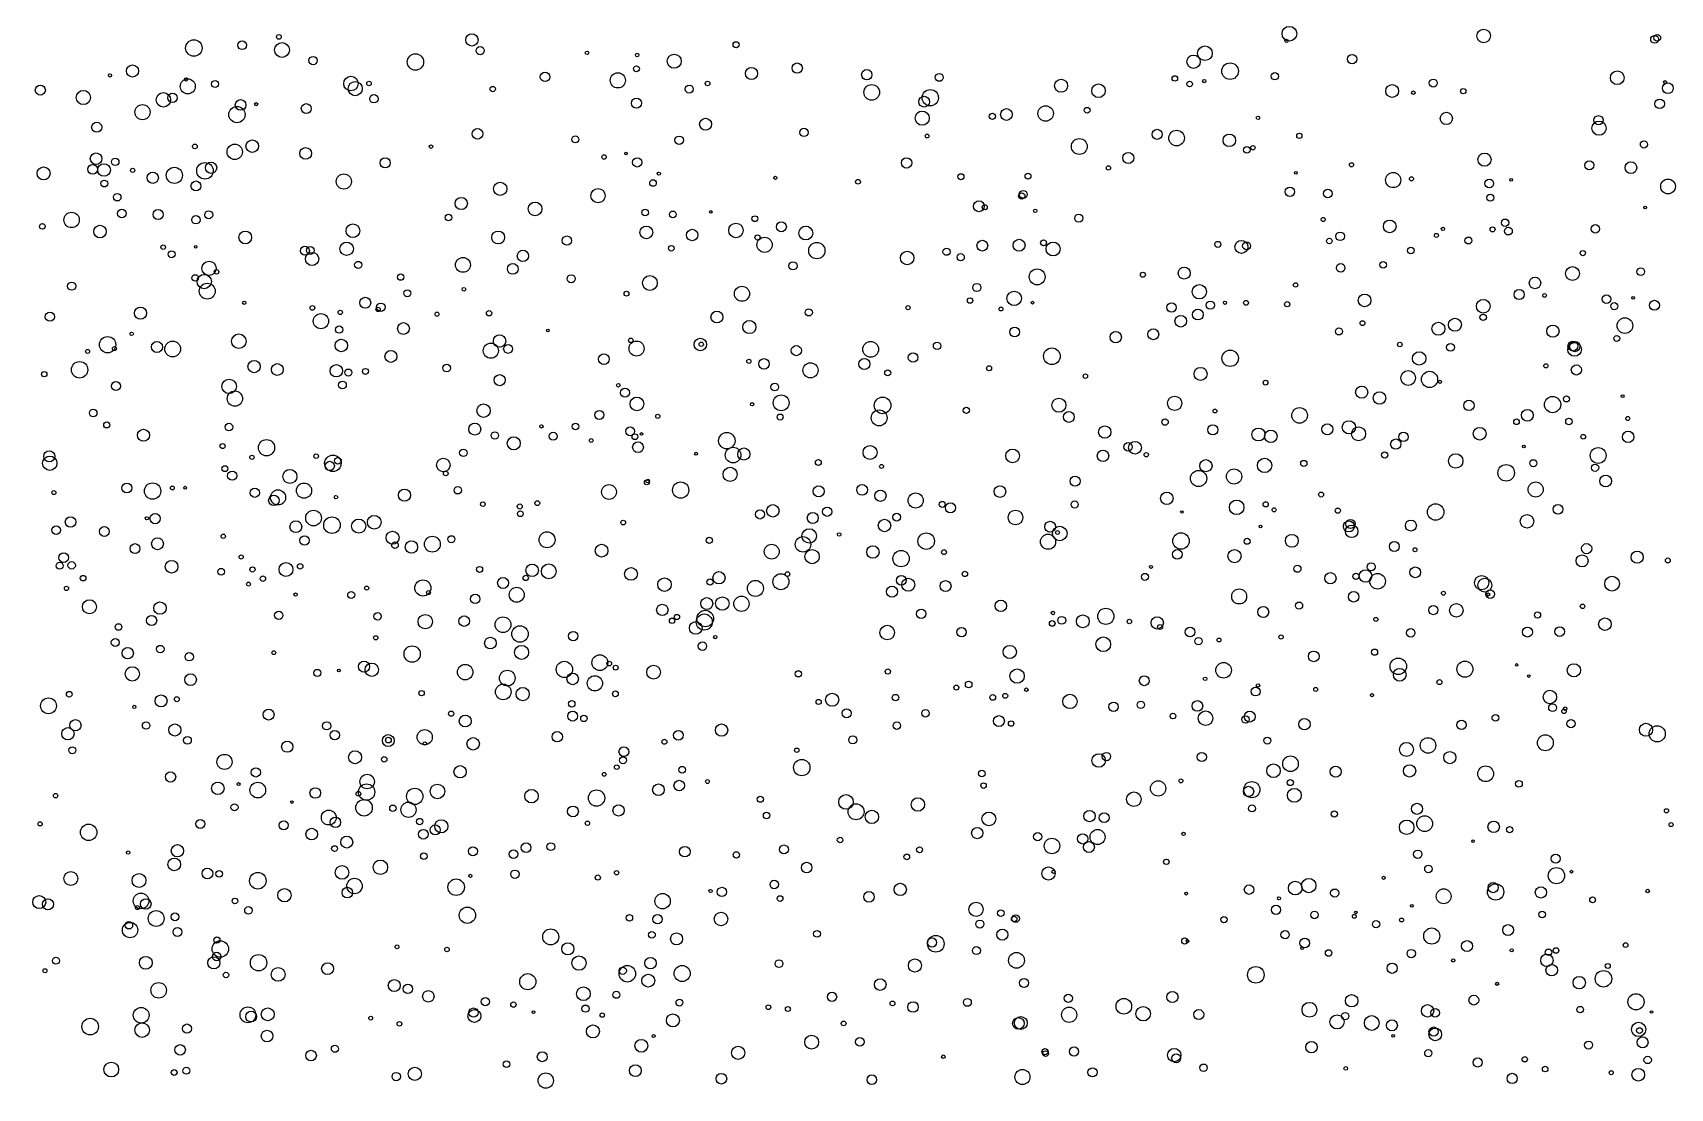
# Model space of a CAD drawing. Extents: x -296 to 296, y -196 to 196.
# Drawn here: x -295.7 to -99.3, y -195.9 to -69.3 of the extents above; entities that cross this region are included whole.
import ezdxf

# ---------------------------------------------------------------- set-up
doc = ezdxf.new("R2010")
doc.units = 0

msp = doc.modelspace()

# ---------------------------------------------------------------- linework, layer by layer
at = {"layer": 'MIX'}
for centre, radius in [((-144.9505, -69.4086), 0.8805), ((-276.3504, -71.1205), 0.9899), ((-270.566, -70.7926), 0.5254), ((-265.7776, -71.3571), 0.887), ((-266.1561, -69.7846), 0.2853), ((-243.0066, -70.1507), 0.7452), ((-211.3197, -70.7243), 0.3566), ((-145.2978, -70.2759), 0.1963), ((-121.6554, -69.6719), 0.8113), ((-101.1485, -70.0737), 0.4676), ((-100.83, -69.9045), 0.4064), ((-262.0575, -72.6228), 0.4994), ((-249.7741, -72.7985), 0.9821), ((-242.0139, -71.4326), 0.4963), ((-229.1923, -71.702), 0.2164), ((-223.1766, -71.9503), 0.2125), ((-218.7359, -72.7074), 0.8439), ((-156.4461, -72.7639), 0.8028), ((-155.0761, -71.7455), 0.8817), ((-137.4335, -72.4503), 0.5573), ((-286.4126, -74.4041), 0.1967), ((-283.705, -73.8756), 0.7304), ((-257.5149, -75.3813), 0.8694), ((-234.2297, -74.5814), 0.5725), ((-225.4995, -75), 0.9115), ((-223.2707, -73.611), 0.3529), ((-209.4758, -74.1801), 0.7306), ((-203.9878, -73.534), 0.6174), ((-195.6391, -74.3194), 0.624), ((-186.9485, -74.6379), 0.4757), ((-158.694, -74.7699), 0.3318), ((-152.0668, -73.8934), 0.9928), ((-146.689, -74.5102), 0.4392), ((-105.62, -74.6824), 0.822), ((-294.7688, -76.1632), 0.6005), ((-289.5988, -77.0505), 0.8545), ((-280.01, -77.3333), 0.864), ((-278.9059, -77.0873), 0.5698), ((-277.0836, -75.7184), 0.9042), ((-277.2929, -74.8897), 0.1916), ((-273.8068, -75.4346), 0.4189), ((-256.9999, -75.9925), 0.8444), ((-255.3505, -75.3795), 0.2708), ((-240.5046, -76.0391), 0.3204), ((-216.9384, -76.0541), 0.4813), ((-214.7315, -75.3724), 0.2766), ((-195.0497, -76.4406), 0.9385), ((-188.028, -77.0797), 0.9803), ((-172.3342, -75.6459), 0.7825), ((-167.846, -76.2473), 0.8147), ((-156.9204, -75.4359), 0.329), ((-155.1653, -75.0897), 0.2049), ((-132.618, -76.2797), 0.7717), ((-130.0823, -76.477), 0.2196), ((-127.6972, -75.3286), 0.4718), ((-124.096, -76.2941), 0.3223), ((-99.5502, -75.9435), 0.644), ((-99.8836, -75.215), 0.1805), ((-282.512, -78.8109), 0.9041), ((-271.1862, -79.0996), 0.9742), ((-270.7448, -77.9508), 0.6377), ((-268.8763, -77.8505), 0.1845), ((-262.8694, -78.3848), 0.595), ((-254.7518, -77.1997), 0.5071), ((-223.2701, -77.7337), 0.5987), ((-188.7618, -77.5549), 0.6488), ((-178.8914, -79.0923), 0.7041), ((-174.1888, -78.9777), 0.926), ((-169.2141, -78.5847), 0.35), ((-100.5408, -77.8146), 0.579), ((-288.0077, -80.6224), 0.6078), ((-214.9755, -80.2648), 0.7191), ((-188.9939, -79.5324), 0.8478), ((-180.5716, -79.3193), 0.3761), ((-148.7157, -79.4923), 0.2147), ((-126.1266, -79.5627), 0.7373), ((-107.8079, -80.7339), 0.8517), ((-107.878, -79.778), 0.5468), ((-269.3525, -82.8865), 0.7542), ((-242.3299, -81.4162), 0.635), ((-230.5956, -82.0794), 0.4084), ((-218.1393, -82.1888), 0.5091), ((-203.1798, -81.2452), 0.4938), ((-188.3981, -81.6778), 0.2255), ((-170.1529, -82.9231), 0.9504), ((-160.8166, -81.4729), 0.6034), ((-158.4809, -81.9198), 0.9304), ((-152.1527, -82.1945), 0.7462), ((-143.7558, -81.6497), 0.3138), ((-102.4287, -82.6847), 0.4262), ((-288.0817, -84.3945), 0.6898), ((-285.7792, -84.7655), 0.4427), ((-276.2315, -82.9245), 0.2768), ((-271.4527, -83.5701), 0.9226), ((-262.9504, -83.7619), 0.7056), ((-253.4018, -84.8842), 0.6095), ((-247.9166, -82.9491), 0.2099), ((-227.1506, -84.1836), 0.268), ((-224.5247, -83.7651), 0.1546), ((-223.1765, -84.8333), 0.5573), ((-190.8689, -84.9057), 0.6233), ((-164.272, -84.3074), 0.6755), ((-150.0592, -83.3359), 0.4004), ((-149.3178, -83.0746), 0.2613), ((-121.5448, -84.5052), 0.7883), ((-294.3732, -86.1591), 0.7806), ((-288.4912, -85.6643), 0.5921), ((-287.1269, -85.7511), 0.7559), ((-283.6961, -85.7831), 0.251), ((-281.2817, -86.68), 0.6744), ((-278.6883, -86.3905), 0.9671), ((-275.019, -85.8485), 0.9962), ((-274.2885, -85.4786), 0.6751), ((-258.3626, -87.1295), 0.9059), ((-220.5768, -86.1821), 0.1909), ((-184.3555, -86.5569), 0.3671), ((-176.3079, -86.4849), 0.3542), ((-166.6585, -85.5009), 0.265), ((-144.1705, -86.0785), 0.1668), ((-137.4981, -85.1215), 0.2483), ((-132.4997, -86.9543), 0.9105), ((-108.978, -85.1857), 0.5513), ((-103.9887, -85.4705), 0.706), ((-287.0919, -87.3809), 0.4022), ((-276.1004, -87.6608), 0.5965), ((-239.6076, -88.0071), 0.7968), ((-227.8711, -88.8299), 0.8586), ((-221.2809, -87.3083), 0.3969), ((-206.609, -86.685), 0.1865), ((-196.6914, -87.1572), 0.2886), ((-176.874, -88.6735), 0.4716), ((-144.8891, -88.3608), 0.564), ((-140.339, -88.5748), 0.5237), ((-130.3023, -86.8085), 0.242), ((-120.971, -87.358), 0.52), ((-118.3519, -86.9303), 0.1573), ((-99.5302, -87.7247), 0.8886), ((-285.5406, -89.0187), 0.4463), ((-244.2757, -89.7666), 0.7352), ((-235.4243, -90.4101), 0.8166), ((-182.1937, -90.0935), 0.6517), ((-181.4927, -90.217), 0.3051), ((-177.0511, -88.8752), 0.3788), ((-120.853, -89.0675), 0.4296), ((-102.2711, -90.2462), 0.1605), ((-294.5269, -92.5046), 0.3417), ((-291.0144, -91.7371), 0.9239), ((-284.9958, -90.9705), 0.5187), ((-280.6491, -91.0847), 0.6028), ((-276.112, -91.72), 0.502), ((-274.5698, -91.1202), 0.4786), ((-257.278, -93.0326), 0.8255), ((-245.8154, -91.4355), 0.4009), ((-222.2164, -90.8517), 0.3899), ((-218.9053, -91.0684), 0.4029), ((-214.3467, -90.7766), 0.1542), ((-211.3324, -92.9939), 0.8702), ((-209.0676, -91.5904), 0.3523), ((-205.8865, -92.5578), 0.5973), ((-175.4328, -90.6498), 0.2073), ((-170.2126, -91.5258), 0.4866), ((-140.8979, -91.682), 0.2443), ((-132.9138, -92.5124), 0.7616), ((-119.0804, -92.0674), 0.4424), ((-108.2525, -92.8022), 0.5005), ((-287.6114, -93.1268), 0.7558), ((-270.1897, -93.8338), 0.7687), ((-239.8522, -93.8391), 0.7711), ((-231.6119, -94.2131), 0.5538), ((-222.0765, -93.2332), 0.7655), ((-216.5754, -93.5449), 0.6826), ((-208.7383, -93.8336), 0.3109), ((-207.8972, -94.7245), 0.912), ((-202.962, -93.3069), 0.8309), ((-181.7775, -94.8196), 0.6441), ((-177.376, -94.7721), 0.7144), ((-174.4335, -94.4795), 0.3534), ((-150.7111, -94.97), 0.783), ((-140.1661, -94.2604), 0.3291), ((-138.8743, -93.7015), 0.5155), ((-127.3224, -93.5875), 0.2373), ((-126.5437, -92.812), 0.1951), ((-123.4824, -94.1989), 0.4159), ((-120.5863, -92.8726), 0.3004), ((-118.6774, -93.0771), 0.4647), ((-280.0298, -95.0012), 0.2667), ((-279.0236, -95.8467), 0.4143), ((-276.1342, -94.966), 0.1516), ((-263.0408, -95.4267), 0.5398), ((-262.1743, -96.4144), 0.7936), ((-262.3848, -95.3959), 0.4648), ((-258.0283, -95.194), 0.8068), ((-244.0833, -97.1239), 0.894), ((-236.8803, -96.0466), 0.6834), ((-219.0881, -95.1338), 0.3348), ((-201.6318, -95.4168), 0.9781), ((-190.8013, -96.2962), 0.8107), ((-186.0718, -95.5436), 0.4336), ((-184.3767, -96.2143), 0.4363), ((-173.2959, -95.2189), 0.8372), ((-153.5355, -94.6683), 0.3659), ((-150.088, -94.8482), 0.47), ((-130.383, -95.3989), 0.3943), ((-109.7524, -95.7155), 0.3154), ((-274.5265, -97.5414), 0.852), ((-273.6422, -97.9572), 0.2772), ((-256.6428, -97.1271), 0.4263), ((-251.5475, -98.5882), 0.3845), ((-238.1034, -97.6065), 0.6435), ((-204.5004, -97.2344), 0.4926), ((-175.2006, -98.5619), 0.9554), ((-162.5265, -98.3047), 0.3003), ((-157.5651, -98.1132), 0.7199), ((-138.7992, -97.4852), 0.515), ((-133.7041, -97.1123), 0.4013), ((-110.9888, -98.1666), 0.8311), ((-102.8083, -97.9433), 0.4627), ((-291.0039, -99.6815), 0.4871), ((-276.2068, -98.693), 0.3919), ((-275.1164, -99.1183), 0.859), ((-274.7462, -100.2721), 0.9512), ((-250.7532, -100.5293), 0.4249), ((-243.9602, -100.0471), 0.2205), ((-231.0984, -98.7873), 0.4861), ((-221.6589, -99.2934), 0.886), ((-210.6133, -100.5861), 0.9062), ((-182.4453, -99.8342), 0.4924), ((-155.7547, -100.3488), 0.8578), ((-144.2092, -99.521), 0.2565), ((-117.3817, -100.6733), 0.6091), ((-115.4877, -99.2906), 0.6887), ((-270.3109, -101.6646), 0.2016), ((-262.1351, -102.2814), 0.2823), ((-255.8009, -101.6709), 0.6573), ((-253.9237, -102.2092), 0.5076), ((-224.461, -100.5732), 0.2888), ((-190.6938, -102.2547), 0.242), ((-183.2555, -101.3983), 0.3227), ((-177.9648, -101.1462), 0.8631), ((-175.7591, -101.6541), 0.1621), ((-159.0808, -102.2278), 0.5678), ((-154.4447, -101.9614), 0.4914), ((-152.6769, -101.6637), 0.1937), ((-150.1498, -101.6771), 0.29), ((-145.2137, -101.8436), 0.3089), ((-135.9365, -101.3802), 0.7609), ((-121.6901, -102.0837), 0.8239), ((-114.3378, -100.783), 0.2228), ((-106.9044, -101.2365), 0.5185), ((-105.9835, -102.0775), 0.4224), ((-103.7171, -101.0837), 0.1647), ((-101.16, -101.968), 0.5925), ((-293.6232, -103.3374), 0.5554), ((-282.7522, -102.9075), 0.7276), ((-261.1093, -103.8741), 0.9155), ((-258.7986, -102.8298), 0.256), ((-254.2591, -102.4654), 0.2677), ((-251.2116, -104.7585), 0.7079), ((-247.1926, -103.039), 0.2437), ((-240.945, -102.9239), 0.3186), ((-213.6189, -103.3801), 0.7113), ((-209.7258, -104.5796), 0.7916), ((-202.5945, -102.8265), 0.4258), ((-179.5421, -102.42), 0.2279), ((-157.9784, -103.876), 0.7011), ((-155.9247, -103.0833), 0.6462), ((-136.1777, -104.1135), 0.2902), ((-127.085, -104.7823), 0.7821), ((-125.0908, -104.3017), 0.7801), ((-121.7101, -103.4204), 0.3821), ((-104.71, -104.4093), 0.9392), ((-286.6999, -106.6971), 0.9807), ((-283.8189, -105.3977), 0.2085), ((-270.9593, -106.282), 0.8735), ((-258.672, -106.7921), 0.7469), ((-258.9263, -104.8844), 0.4382), ((-239.6881, -106.2522), 0.7383), ((-233.9104, -104.9906), 0.1566), ((-223.9368, -106.1805), 0.271), ((-215.6076, -106.6735), 0.744), ((-177.8971, -105.1707), 0.5852), ((-165.7841, -105.7922), 0.6825), ((-161.2807, -105.4422), 0.6536), ((-139.0065, -105.1067), 0.4241), ((-113.3456, -105.0734), 0.7355), ((-105.6831, -105.9434), 0.3535), ((-289.0957, -107.502), 0.2385), ((-285.8814, -107.166), 0.2377), ((-280.7773, -106.9619), 0.6617), ((-278.8912, -107.2143), 0.9477), ((-252.7177, -108.1024), 0.7116), ((-240.7279, -107.4147), 0.9103), ((-238.6564, -107.1945), 0.5386), ((-227.1746, -108.4285), 0.6433), ((-223.255, -107.156), 0.9027), ((-215.4926, -106.6394), 0.2653), ((-204.089, -107.4082), 0.6096), ((-195.1701, -107.2489), 0.9435), ((-190.0959, -108.2428), 0.5658), ((-187.2116, -106.838), 0.4462), ((-173.4377, -108.0844), 0.9999), ((-152.0571, -108.3237), 0.9834), ((-131.7071, -106.666), 0.2709), ((-129.3881, -108.3442), 0.8087), ((-125.6303, -107.0117), 0.4743), ((-110.7505, -107.2623), 0.8182), ((-110.9373, -106.8556), 0.5998), ((-110.7183, -106.9136), 0.6182), ((-294.2922, -110.2312), 0.3173), ((-290.061, -109.7048), 0.9842), ((-269.1238, -109.3191), 0.738), ((-266.3438, -109.6712), 0.707), ((-259.2642, -109.8234), 0.7434), ((-257.8256, -110.041), 0.4268), ((-255.7778, -109.8986), 0.3548), ((-246.0326, -109.4975), 0.4572), ((-209.7818, -108.6893), 0.2489), ((-207.9688, -109.0006), 0.6315), ((-202.3963, -109.7683), 0.9097), ((-195.922, -109.0006), 0.6646), ((-193.1287, -110.0757), 0.3559), ((-180.9652, -109.5266), 0.3026), ((-155.6108, -110.1958), 0.7814), ((-130.7065, -110.6855), 0.8832), ((-128.1417, -110.8592), 0.9725), ((-114.1862, -109.2298), 0.248), ((-110.5276, -109.7235), 0.6071), ((-285.7073, -111.6621), 0.5394), ((-272.1237, -111.6976), 0.8681), ((-258.5341, -111.5375), 0.466), ((-239.6696, -110.9474), 0.6673), ((-225.4345, -111.5573), 0.2121), ((-224.6505, -112.4501), 0.5387), ((-206.6732, -111.7694), 0.4563), ((-169.4177, -110.4726), 0.2675), ((-147.8116, -111.2488), 0.2846), ((-136.2769, -112.3813), 0.7311), ((-126.876, -111.1431), 0.1881), ((-271.4285, -113.1611), 0.9143), ((-241.6056, -114.6091), 0.8077), ((-223.2181, -113.7878), 0.8209), ((-209.3928, -113.8336), 0.1962), ((-205.9131, -113.6647), 0.9504), ((-193.7406, -113.974), 0.9947), ((-172.5938, -113.9472), 0.8451), ((-158.7104, -113.7259), 0.8591), ((-134.1416, -113.0927), 0.7511), ((-123.4178, -113.9702), 0.62), ((-113.3831, -113.8783), 0.9718), ((-111.7172, -113.1933), 0.3633), ((-104.979, -112.8729), 0.1727), ((-288.4271, -114.8856), 0.4552), ((-227.7089, -115.1107), 0.5441), ((-220.7083, -115.2827), 0.2499), ((-206.03, -115.3732), 0.3627), ((-194.1571, -115.4696), 0.9557), ((-183.6913, -114.5599), 0.3771), ((-171.3987, -115.3592), 0.6495), ((-159.8691, -115.9676), 0.3891), ((-153.8761, -114.6495), 0.2292), ((-143.7323, -115.1738), 0.935), ((-137.81, -116.598), 0.7918), ((-117.7115, -115.9358), 0.3348), ((-116.406, -115.1602), 0.7118), ((-111.4238, -115.9057), 0.3832), ((-104.364, -115.5456), 0.242), ((-286.7981, -116.3141), 0.3637), ((-282.3938, -117.5555), 0.7204), ((-272.1464, -116.5728), 0.4595), ((-242.6634, -116.8133), 0.7242), ((-240.2454, -117.5898), 0.4364), ((-237.9816, -118.5202), 0.7841), ((-234.6649, -116.4875), 0.2003), ((-233.2561, -117.6682), 0.4742), ((-230.5859, -116.5096), 0.399), ((-224.0248, -117.0805), 0.5258), ((-223.4468, -117.7289), 0.3524), ((-222.6748, -117.3989), 0.1629), ((-212.4258, -118.2051), 0.9821), ((-167.0973, -117.1679), 0.7411), ((-154.138, -116.9006), 0.6086), ((-148.659, -117.4649), 0.7777), ((-147.1775, -117.6771), 0.751), ((-140.402, -116.8424), 0.6574), ((-136.6523, -117.3798), 0.8374), ((-131.2671, -117.7558), 0.5611), ((-122.1276, -117.3744), 0.7637), ((-109.7075, -117.7331), 0.2817), ((-104.3184, -117.7538), 0.6862), ((-293.7, -120.0828), 0.6657), ((-272.9005, -118.8545), 0.3021), ((-267.6379, -119.0507), 0.9753), ((-261.6815, -120.0659), 0.2764), ((-244.026, -119.6597), 0.4525), ((-228.6939, -118.1805), 0.232), ((-223.08, -118.988), 0.6419), ((-216.1126, -119.7737), 0.1836), ((-211.6747, -119.9316), 0.9386), ((-210.3965, -119.8091), 0.7285), ((-195.2468, -119.6216), 0.8362), ((-178.1578, -120.0398), 0.8237), ((-167.3067, -120.0222), 0.6862), ((-164.3044, -118.9477), 0.5063), ((-163.4674, -119.0495), 0.7648), ((-162.1123, -119.892), 0.2588), ((-133.5128, -119.9215), 0.3785), ((-132.1909, -118.6192), 0.6186), ((-125.0053, -120.6374), 0.8684), ((-116.8348, -118.8961), 0.1703), ((-107.9116, -119.9805), 0.9489), ((-293.633, -120.9091), 0.86), ((-272.6354, -121.5604), 0.3528), ((-269.3894, -120.201), 0.2559), ((-264.8324, -122.493), 0.8447), ((-259.6786, -120.9135), 0.9879), ((-260.0515, -121.2293), 0.5491), ((-259.0717, -120.6289), 0.4019), ((-246.435, -121.1209), 0.8078), ((-212.0311, -122.2443), 0.8446), ((-201.4495, -120.8156), 0.3574), ((-193.8675, -121.2957), 0.2346), ((-155.8423, -122.7375), 0.9736), ((-154.9618, -121.2048), 0.7302), ((-151.5843, -122.4978), 0.9094), ((-147.9264, -121.1726), 0.8605), ((-143.2201, -120.9375), 0.371), ((-118.9475, -122.0548), 0.9942), ((-115.6939, -120.9094), 0.4267), ((-108.2916, -121.4466), 0.4366), ((-284.3907, -123.8782), 0.5933), ((-281.305, -124.2477), 0.9827), ((-278.9296, -123.87), 0.2291), ((-277.3909, -123.8454), 0.169), ((-271.75, -122.4008), 0.5521), ((-263.1407, -124.1935), 0.9127), ((-246.146, -122.1347), 0.2811), ((-244.6989, -124.1502), 0.4439), ((-226.5639, -124.3546), 0.8905), ((-222.0212, -123.1952), 0.295), ((-221.9098, -123.0466), 0.2195), ((-217.9633, -124.1295), 0.9777), ((-201.407, -124.2735), 0.661), ((-196.2043, -124.1073), 0.6411), ((-179.664, -124.3082), 0.6954), ((-170.6614, -123.0541), 0.6028), ((-115.414, -124.0582), 0.9001), ((-107.0168, -123.0436), 0.7018), ((-293.1439, -124.432), 0.2439), ((-269.0435, -124.4411), 0.5594), ((-266.7583, -125.3689), 0.627), ((-266.2558, -125.0071), 0.9078), ((-259.313, -124.9763), 0.209), ((-251.0965, -124.7386), 0.7313), ((-241.6889, -125.8133), 0.2753), ((-235.1634, -125.6939), 0.2875), ((-194.0047, -124.8107), 0.6709), ((-189.7787, -125.3745), 0.9087), ((-186.5964, -125.842), 0.36), ((-185.6054, -126.2596), 0.5988), ((-170.7051, -125.848), 0.4305), ((-159.6468, -125.1202), 0.7473), ((-151.2715, -126.1922), 0.8728), ((-147.793, -125.8336), 0.3107), ((-141.1496, -124.6653), 0.2928), ((-291.1454, -127.9537), 0.6264), ((-281.9827, -127.5094), 0.1933), ((-281.0015, -127.5535), 0.6144), ((-261.9964, -127.4807), 0.9416), ((-259.7873, -128.3379), 0.9952), ((-256.5796, -128.4475), 0.8471), ((-254.7141, -127.9828), 0.8254), ((-237.262, -126.0974), 0.3062), ((-237.1964, -126.9689), 0.3422), ((-208.4487, -127.0401), 0.5572), ((-206.9121, -126.6209), 0.7509), ((-202.1183, -127.4745), 0.6614), ((-200.3863, -126.7214), 0.5571), ((-193.5171, -128.3787), 0.7466), ((-192.0549, -127.374), 0.4685), ((-177.8021, -127.412), 0.8847), ((-157.8392, -126.7565), 0.1587), ((-146.7812, -126.4985), 0.2414), ((-139.1447, -126.5971), 0.3106), ((-137.6203, -128.1833), 0.5437), ((-127.4091, -126.7604), 0.9902), ((-116.4505, -127.8739), 0.8144), ((-112.7392, -126.4322), 0.5934), ((-292.863, -128.9299), 0.5093), ((-287.0868, -129.0928), 0.5893), ((-272.822, -129.664), 0.2616), ((-264.1219, -128.5222), 0.7092), ((-263.0765, -130.1724), 0.568), ((-252.5216, -129.8365), 0.7818), ((-245.4644, -130.0214), 0.4261), ((-233.9893, -130.0868), 0.9557), ((-224.8547, -128.0219), 0.2756), ((-202.548, -129.6263), 0.8699), ((-198.947, -129.4475), 0.2085), ((-188.5128, -130.2508), 0.9859), ((-173.8979, -130.3192), 0.9109), ((-173.6499, -128.5196), 0.6488), ((-172.4932, -129.3316), 0.8722), ((-172.7673, -129.2154), 0.2237), ((-157.954, -130.2388), 0.9872), ((-148.4096, -128.5032), 0.1687), ((-144.6533, -130.2092), 0.7737), ((-137.8148, -128.4872), 0.6638), ((-137.4771, -129.0802), 0.7521), ((-130.3784, -128.3805), 0.6601), ((-283.405, -131.1378), 0.5905), ((-280.7174, -130.5668), 0.7125), ((-252.2288, -130.7299), 0.3938), ((-250.2565, -130.9567), 0.7457), ((-247.747, -130.6175), 0.9528), ((-227.451, -131.3952), 0.7642), ((-214.5258, -130.1575), 0.3675), ((-207.042, -131.5093), 0.8924), ((-203.2913, -130.6374), 0.9247), ((-202.1974, -132.1017), 0.8564), ((-194.904, -131.553), 0.7464), ((-191.5252, -132.346), 0.9818), ((-186.382, -131.5674), 0.297), ((-158.3953, -131.8423), 0.5756), ((-151.5379, -132.0419), 0.791), ((-150.0164, -130.2703), 0.358), ((-132.3642, -130.894), 0.5994), ((-129.8843, -131.2831), 0.239), ((-109.2968, -131.1503), 0.6183), ((-103.2337, -132.1673), 0.733), ((-292.4611, -133.1981), 0.4151), ((-291.9683, -132.2278), 0.5701), ((-291.0073, -133.1539), 0.4474), ((-279.0227, -133.3214), 0.759), ((-273.0747, -133.9179), 0.4006), ((-270.6778, -132.1584), 0.2471), ((-269.3212, -133.6453), 0.3093), ((-265.3061, -133.6604), 0.8342), ((-263.5994, -133.2652), 0.3292), ((-242.0806, -133.6424), 0.3562), ((-235.7688, -133.7542), 0.749), ((-233.7791, -133.8789), 0.8882), ((-223.9203, -134.1784), 0.7635), ((-161.5528, -133.3358), 0.1768), ((-143.988, -133.5604), 0.4281), ((-135.1379, -133.3246), 0.4834), ((-129.8541, -133.9879), 0.6424), ((-109.8405, -132.6165), 0.7178), ((-99.565, -132.5649), 0.294), ((-289.638, -134.6892), 0.336), ((-269.8027, -135.3987), 0.2323), ((-268.0739, -134.751), 0.3254), ((-248.8848, -135.8649), 0.9644), ((-239.2617, -135.269), 0.6523), ((-236.5517, -134.6653), 0.3164), ((-219.9087, -135.4582), 0.8117), ((-214.4382, -135.149), 0.3692), ((-213.3686, -134.6375), 0.7346), ((-208.9939, -135.9175), 0.9638), ((-205.9431, -135.1118), 0.9589), ((-205.1529, -134.1949), 0.2768), ((-191.4849, -134.9547), 0.587), ((-190.661, -135.4778), 0.785), ((-186.1948, -135.6422), 0.6592), ((-183.8784, -134.1824), 0.3248), ((-162.2734, -134.534), 0.4177), ((-140.0293, -134.7068), 0.6766), ((-136.9747, -134.4704), 0.3703), ((-135.8201, -134.4331), 0.7454), ((-134.3731, -135.0694), 0.9383), ((-121.8899, -135.2304), 0.85), ((-121.5146, -135.529), 0.8292), ((-106.2441, -135.3467), 0.8852), ((-291.634, -135.9196), 0.2535), ((-288.8825, -138.1143), 0.8391), ((-264.1598, -136.6525), 0.1995), ((-257.483, -136.7044), 0.4176), ((-255.6278, -135.8811), 0.242), ((-248.2114, -136.4216), 0.2366), ((-242.6029, -137.1748), 0.5555), ((-237.6322, -136.6824), 0.8969), ((-214.8317, -137.7411), 0.7203), ((-212.966, -137.7312), 0.8006), ((-210.6742, -137.7586), 0.9136), ((-192.6234, -136.3143), 0.6608), ((-179.5683, -138.009), 0.6898), ((-150.9758, -136.885), 0.8983), ((-137.2426, -136.9171), 0.6306), ((-126.4714, -136.4945), 0.2384), ((-120.879, -136.6151), 0.5184), ((-121.1007, -136.6474), 0.1835), ((-281.4221, -139.7637), 0.6076), ((-280.4148, -138.2754), 0.7396), ((-266.1736, -139.1444), 0.5056), ((-254.3157, -139.2676), 0.4419), ((-248.5968, -139.9022), 0.8632), ((-243.9384, -139.838), 0.6368), ((-239.274, -140.2678), 0.9396), ((-220.1665, -138.4984), 0.6838), ((-218.4058, -139.3509), 0.3126), ((-215.135, -139.9524), 0.9682), ((-215.0153, -139.5328), 0.9923), ((-189.1099, -138.9647), 0.5649), ((-173.3148, -138.8577), 0.2097), ((-172.253, -139.7463), 0.4736), ((-169.7291, -139.8652), 0.7673), ((-166.9694, -139.2653), 0.9707), ((-160.7994, -140.0493), 0.7412), ((-148.0926, -138.7386), 0.6622), ((-143.7901, -137.9786), 0.4303), ((-134.5785, -139.6372), 0.244), ((-127.6875, -138.5184), 0.5498), ((-124.9259, -138.5479), 0.8074), ((-115.189, -139.1073), 0.3702), ((-109.7883, -138.0622), 0.2669), ((-285.4048, -140.5443), 0.3946), ((-237.2365, -141.3811), 0.9914), ((-230.8509, -141.6388), 0.5678), ((-218.9964, -139.7984), 0.3216), ((-216.1536, -140.6575), 0.7581), ((-193.1881, -141.2162), 0.8761), ((-184.2724, -141.1622), 0.5574), ((-173.4037, -140.118), 0.3392), ((-164.1407, -139.8863), 0.2646), ((-160.459, -140.552), 0.296), ((-156.8607, -141.1532), 0.5779), ((-130.392, -141.2453), 0.5064), ((-116.3987, -141.1554), 0.5948), ((-112.5236, -141.0927), 0.5819), ((-107.1065, -140.2104), 0.7516), ((-285.7828, -142.4049), 0.4787), ((-284.2915, -143.6803), 0.6798), ((-280.3819, -143.1937), 0.4473), ((-254.5377, -141.8385), 0.2527), ((-250.1693, -143.784), 0.9786), ((-240.7875, -142.4732), 0.696), ((-237.0413, -143.5858), 0.8393), ((-215.3526, -142.8426), 0.5057), ((-213.8097, -141.758), 0.2026), ((-178.4934, -143.5386), 0.7916), ((-167.2726, -142.6209), 0.8804), ((-155.8478, -142.2427), 0.4328), ((-153.3872, -142.1045), 0.2309), ((-145.9501, -141.7479), 0.2553), ((-134.7356, -143.5645), 0.3707), ((-283.7347, -146.1654), 0.8583), ((-276.9001, -144.109), 0.5077), ((-266.7607, -143.6243), 0.2269), ((-255.9334, -145.2987), 0.6668), ((-255.0122, -145.67), 0.8047), ((-243.8072, -145.9536), 0.9265), ((-231.9144, -145.6377), 0.9792), ((-227.6529, -144.8228), 0.9517), ((-226.524, -144.9236), 0.282), ((-225.7634, -145.4246), 0.2923), ((-221.209, -145.9579), 0.8287), ((-152.8443, -145.7306), 0.9367), ((-142.0277, -144.0681), 0.6389), ((-131.8903, -145.2578), 0.9916), ((-123.8981, -145.5974), 0.9644), ((-117.6953, -145.0931), 0.1531), ((-110.8232, -145.7356), 0.7912), ((-276.7504, -146.864), 0.7011), ((-261.5388, -146.0543), 0.4283), ((-258.9667, -145.7674), 0.151), ((-238.7603, -146.676), 0.9438), ((-230.9171, -146.7691), 0.6911), ((-228.2493, -147.3), 0.9134), ((-203.8499, -146.1579), 0.3741), ((-193.119, -145.8852), 0.3164), ((-183.4197, -147.4287), 0.3982), ((-177.6075, -146.4328), 0.8569), ((-162.3598, -146.9879), 0.5946), ((-155.0619, -146.7584), 0.2114), ((-131.7153, -146.2757), 0.7658), ((-126.9581, -147.1588), 0.2996), ((-116.2415, -146.4281), 0.1553), ((-293.7928, -150.0032), 0.9498), ((-291.3004, -148.6067), 0.3439), ((-280.2891, -149.3989), 0.7158), ((-278.3964, -149.2057), 0.2991), ((-249.0401, -148.4773), 0.3206), ((-239.2458, -148.33), 0.934), ((-236.9113, -148.5871), 0.7948), ((-225.7891, -148.5561), 0.3453), ((-201.4125, -149.5306), 0.3076), ((-199.7952, -149.2664), 0.7841), ((-192.1977, -149.015), 0.3942), ((-184.8983, -147.8158), 0.3013), ((-180.5345, -148.9872), 0.3485), ((-179.0336, -148.8023), 0.2955), ((-176.4974, -148.0601), 0.2116), ((-171.2725, -149.4752), 0.8616), ((-149.0074, -148.2812), 0.5345), ((-148.714, -147.5455), 0.2047), ((-141.7944, -148.0322), 0.2436), ((-135.0518, -148.7207), 0.1898), ((-113.7063, -148.9443), 0.8049), ((-283.4941, -150.1236), 0.1983), ((-267.3822, -151.0519), 0.6495), ((-245.4923, -150.9386), 0.3131), ((-243.8037, -151.82), 0.7106), ((-230.9199, -151.2321), 0.5922), ((-231.0312, -149.7666), 0.3898), ((-229.5685, -151.5054), 0.3876), ((-198.0656, -150.8923), 0.5371), ((-188.5961, -150.89), 0.4486), ((-179.7964, -151.8247), 0.6544), ((-166.0448, -150.1105), 0.5683), ((-162.7699, -149.8869), 0.4387), ((-158.9166, -151.2212), 0.3396), ((-155.9886, -150.0159), 0.64), ((-155.0088, -151.4843), 0.8727), ((-150.2074, -151.6274), 0.4448), ((-149.7127, -151.2866), 0.6541), ((-120.2411, -151.4335), 0.4007), ((-113.3828, -150.2237), 0.4685), ((-112.0078, -150.654), 0.2722), ((-111.8698, -150.3371), 0.2137), ((-291.4612, -153.344), 0.7418), ((-290.561, -152.3235), 0.676), ((-282.0823, -152.3583), 0.4506), ((-278.6387, -152.8935), 0.7241), ((-260.4179, -152.3977), 0.4906), ((-259.4483, -153.5076), 0.5694), ((-248.6625, -153.7629), 0.9078), ((-232.7694, -153.7087), 0.6227), ((-218.2323, -153.5318), 0.5813), ((-213.0513, -152.9135), 0.7395), ((-192.031, -152.3726), 0.4486), ((-178.3319, -152.124), 0.3267), ((-143.1482, -152.2068), 0.6854), ((-124.3042, -152.2789), 0.5489), ((-111.1707, -152.135), 0.5005), ((-102.1798, -152.8713), 0.7836), ((-100.8349, -153.3552), 0.9738), ((-290.9388, -155.3285), 0.422), ((-277.125, -154.1363), 0.4673), ((-265.1517, -154.8999), 0.6708), ((-253.0324, -154.1663), 0.7113), ((-253.0164, -154.1094), 0.3403), ((-248.6434, -154.5251), 0.2072), ((-242.8488, -154.5558), 0.7465), ((-224.7795, -155.5029), 0.585), ((-219.9224, -154.3098), 0.3034), ((-204.0336, -155.3156), 0.2614), ((-197.3167, -154.0733), 0.483), ((-147.5947, -154.1689), 0.4167), ((-130.9099, -155.2216), 0.8376), ((-128.325, -154.7482), 0.9286), ((-114.2463, -154.4279), 0.9527), ((-272.6768, -156.7216), 0.9059), ((-257.0241, -156.1573), 0.7805), ((-253.5219, -156.4105), 0.3288), ((-225.6341, -157.3522), 0.2751), ((-224.8823, -156.525), 0.4219), ((-203.436, -157.4008), 0.9835), ((-167.8247, -156.5514), 0.8152), ((-166.8989, -156.0825), 0.5041), ((-155.4515, -156.1264), 0.5506), ((-146.8594, -157.7863), 0.816), ((-144.8184, -156.9452), 0.9347), ((-130.5411, -157.7997), 0.7414), ((-125.7002, -156.2089), 0.7289), ((-279.1477, -158.5283), 0.6156), ((-268.9206, -157.9729), 0.559), ((-255.5695, -159.0765), 0.8827), ((-244.4192, -157.9076), 0.7404), ((-227.1345, -158.2117), 0.2241), ((-218.1339, -159.5565), 0.6329), ((-217.7833, -157.6593), 0.4018), ((-214.7444, -159.0789), 0.2305), ((-181.8349, -158.1076), 0.3957), ((-160.6947, -159.9057), 0.9187), ((-157.9681, -158.9951), 0.2399), ((-149.4568, -160.0453), 0.9705), ((-144.8386, -159.2065), 0.3608), ((-139.4007, -157.8818), 0.6624), ((-121.4099, -158.1439), 0.9464), ((-117.4174, -159.3511), 0.4051), ((-292.937, -160.7719), 0.2687), ((-273.4798, -159.8938), 0.7494), ((-270.9861, -159.3767), 0.1697), ((-268.6875, -160.103), 0.9418), ((-261.7919, -160.4478), 0.6363), ((-256.6186, -160.54), 0.2829), ((-255.63, -160.3432), 0.9814), ((-249.8645, -160.8522), 0.9813), ((-247.1335, -160.2609), 0.8793), ((-235.8521, -160.8349), 0.8091), ((-228.0555, -161.0537), 0.9779), ((-220.6272, -160.0585), 0.6988), ((-208.4092, -161.1968), 0.3674), ((-198.1311, -161.5246), 0.8761), ((-189.5112, -161.8269), 0.8047), ((-181.6378, -159.5625), 0.3279), ((-163.604, -161.1986), 0.8717), ((-149.8479, -160.2584), 0.6143), ((-144.3587, -160.7265), 0.8352), ((-271.4782, -162.1659), 0.4226), ((-264.588, -161.5319), 0.1582), ((-260.1671, -163.3909), 0.8898), ((-255.9373, -162.2201), 0.9885), ((-252.486, -162.2796), 0.3814), ((-250.6049, -162.4626), 0.9125), ((-230.882, -162.6613), 0.6521), ((-225.4102, -162.5418), 0.6759), ((-207.665, -163.149), 0.3825), ((-196.9285, -162.6958), 0.9579), ((-195.0253, -163.3158), 0.797), ((-180.9926, -163.5609), 0.8306), ((-168.9278, -163.2088), 0.679), ((-167.1685, -163.4168), 0.5897), ((-149.4268, -162.2954), 0.4218), ((-139.5654, -162.9744), 0.3796), ((-129.6495, -162.3474), 0.6615), ((-99.7249, -162.5834), 0.2517), ((-294.793, -164.1489), 0.2539), ((-288.9721, -165.1708), 0.986), ((-275.5909, -164.1518), 0.5435), ((-265.5714, -164.3216), 0.5464), ((-262.2152, -165.3823), 0.6977), ((-259.3733, -163.9677), 0.6243), ((-249.2674, -163.877), 0.3852), ((-248.8305, -165.4023), 0.5697), ((-247.3973, -164.8759), 0.6022), ((-246.6791, -164.4426), 0.7908), ((-229.139, -164.0856), 0.2597), ((-182.3904, -165.2473), 0.6785), ((-167.9591, -165.728), 0.9056), ((-130.8857, -164.5636), 0.8692), ((-128.7291, -164.128), 0.9472), ((-120.4464, -164.5117), 0.6836), ((-118.5417, -164.8518), 0.3731), ((-99.1708, -164.2342), 0.2458), ((-278.3322, -167.378), 0.7393), ((-259.4779, -167.1189), 0.3467), ((-258.0154, -166.3341), 0.7126), ((-242.8843, -167.4382), 0.5368), ((-236.5128, -167.0031), 0.5686), ((-233.54, -166.8766), 0.4652), ((-217.4679, -167.4851), 0.6351), ((-205.5766, -167.2144), 0.5296), ((-198.842, -166.0898), 0.3325), ((-189.3162, -167.2599), 0.3582), ((-175.1418, -165.6885), 0.5021), ((-173.4319, -166.8021), 0.9275), ((-169.7461, -165.9532), 0.6138), ((-168.9931, -166.9299), 0.6547), ((-157.6451, -165.3518), 0.195), ((-122.9203, -166.2308), 0.1509), ((-284.2341, -167.5954), 0.2081), ((-278.7031, -169.0128), 0.7647), ((-253.9794, -169.3549), 0.8691), ((-248.7692, -168.0234), 0.4088), ((-238.0251, -167.784), 0.5135), ((-211.2785, -167.8719), 0.3793), ((-202.8528, -169.3875), 0.632), ((-190.8449, -168.1129), 0.338), ((-159.7068, -168.7042), 0.3242), ((-129.5544, -167.7877), 0.5006), ((-113.017, -168.3139), 0.5463), ((-291.1013, -170.7052), 0.8326), ((-282.928, -170.9426), 0.8309), ((-274.7284, -170.1023), 0.6421), ((-273.3198, -170.1386), 0.404), ((-268.6821, -170.9715), 0.9978), ((-258.5838, -169.9772), 0.8194), ((-257.0891, -171.602), 0.9251), ((-244.8901, -171.7432), 0.9863), ((-243.1891, -170.3842), 0.1863), ((-237.8432, -170.1903), 0.5068), ((-227.9019, -170.5846), 0.3094), ((-225.6558, -170.0181), 0.2559), ((-173.8473, -170.1015), 0.7826), ((-173.2286, -169.8954), 0.2008), ((-142.6217, -171.5465), 0.8608), ((-133.6434, -170.6203), 0.1897), ((-128.2705, -169.5535), 0.4533), ((-112.9166, -170.3604), 0.9766), ((-111.1076, -169.8826), 0.1665), ((-294.8979, -173.5217), 0.7797), ((-282.6905, -173.392), 0.9405), ((-265.4891, -172.7069), 0.8068), ((-257.9467, -172.3973), 0.6367), ((-220.1293, -173.42), 0.9234), ((-214.3672, -172.2003), 0.1989), ((-213.018, -172.3139), 0.5559), ((-206.7392, -171.4254), 0.5066), ((-206.0437, -173.1088), 0.3468), ((-195.379, -172.9043), 0.6349), ((-191.6206, -172.0114), 0.7385), ((-157.3326, -172.5094), 0.172), ((-149.7924, -172.0402), 0.5635), ((-144.2472, -171.8467), 0.8268), ((-139.5099, -172.4524), 0.491), ((-126.4424, -172.8314), 0.8904), ((-120.2178, -172.3094), 0.9851), ((-120.508, -171.7954), 0.6056), ((-114.7872, -172.3699), 0.6713), ((-101.9735, -172.2054), 0.2179), ((-293.8526, -173.7927), 0.6686), ((-283.1139, -174.1887), 0.2423), ((-282.1251, -173.7571), 0.6328), ((-280.869, -175.5013), 0.9524), ((-271.4269, -173.3935), 0.337), ((-269.8101, -174.5236), 0.4473), ((-243.5488, -175.106), 0.9775), ((-213.1254, -175.5554), 0.8117), ((-182.5312, -174.3997), 0.8557), ((-179.5765, -174.8602), 0.3949), ((-146.5561, -174.445), 0.5585), ((-146.2003, -173.0719), 0.1842), ((-141.9406, -175.0757), 0.4521), ((-136.9755, -174.7638), 0.1604), ((-130.2731, -173.988), 0.1634), ((-114.6269, -175.0137), 0.4026), ((-108.5849, -173.2599), 0.3437), ((-284.0019, -176.8868), 0.9261), ((-284.1406, -176.3092), 0.4446), ((-278.62, -175.2992), 0.4674), ((-278.3201, -177.1112), 0.5326), ((-233.5546, -177.7026), 0.9596), ((-224.1142, -175.4201), 0.3919), ((-220.7374, -175.5838), 0.573), ((-182.0803, -176.1632), 0.4827), ((-177.9676, -175.5565), 0.3317), ((-177.781, -175.5085), 0.4482), ((-152.7944, -175.6383), 0.3751), ((-137.1683, -175.2423), 0.2328), ((-134.556, -176.1848), 0.4408), ((-131.493, -175.6775), 0.2341), ((-127.8787, -177.6009), 0.9649), ((-118.7217, -176.8825), 0.6468), ((-273.1786, -179.1513), 0.9932), ((-273.5866, -178.0722), 0.366), ((-251.982, -178.8935), 0.2249), ((-231.4986, -179.1384), 0.7228), ((-221.4077, -177.4604), 0.3991), ((-218.4608, -177.9419), 0.7169), ((-201.6107, -177.3351), 0.4065), ((-187.8161, -178.374), 0.55), ((-187.3582, -178.5325), 0.9985), ((-179.3783, -177.4294), 0.6612), ((-157.5013, -178.1922), 0.3663), ((-157.1606, -178.2252), 0.1552), ((-145.4668, -177.4391), 0.4992), ((-143.1055, -178.4375), 0.5809), ((-123.644, -178.8032), 0.6562), ((-104.6234, -178.6886), 0.2763), ((-292.8943, -180.561), 0.4168), ((-282.1227, -180.813), 0.7706), ((-273.9565, -180.8213), 0.7255), ((-273.6194, -180.0502), 0.5078), ((-268.5948, -180.8054), 0.983), ((-245.9969, -179.2106), 0.2713), ((-230.1632, -180.8479), 0.8591), ((-221.5841, -180.8603), 0.6843), ((-206.1782, -180.9062), 0.4673), ((-189.8665, -181.1303), 0.7874), ((-182.492, -179.3422), 0.4764), ((-177.6797, -180.5183), 0.9484), ((-143.4311, -179.0673), 0.1587), ((-140.2447, -179.6342), 0.3927), ((-130.336, -179.7027), 0.4992), ((-125.2918, -180.5154), 0.2), ((-118.2844, -179.3173), 0.1852), ((-114.0639, -180.5163), 0.742), ((-113.8703, -179.553), 0.3898), ((-112.9665, -179.3367), 0.3306), ((-294.2203, -181.7638), 0.244), ((-272.4991, -182.2709), 0.3244), ((-266.2455, -182.1951), 0.8264), ((-260.315, -181.5144), 0.7109), ((-236.3054, -183.0788), 0.9694), ((-224.3643, -182.1223), 0.9931), ((-224.9156, -181.7605), 0.4354), ((-221.8482, -182.9517), 0.7753), ((-217.7846, -182.0913), 0.9633), ((-148.9764, -182.2541), 0.9931), ((-132.6262, -181.464), 0.6164), ((-113.488, -181.6947), 0.6901), ((-110.1809, -183.1912), 0.7403), ((-107.2831, -182.7293), 0.9871), ((-106.7584, -181.1904), 0.2981), ((-280.5729, -184.1102), 0.9342), ((-252.3179, -183.5375), 0.7164), ((-250.6856, -183.936), 0.5596), ((-248.2356, -184.8335), 0.6877), ((-229.6291, -184.525), 0.8213), ((-225.6742, -184.6475), 0.4191), ((-199.8082, -184.8888), 0.5584), ((-194.0313, -183.4225), 0.6966), ((-176.781, -183.2261), 0.532), ((-171.4697, -185.0704), 0.5), ((-158.9767, -184.9154), 0.6694), ((-137.4886, -185.3613), 0.7468), ((-120.0318, -183.3255), 0.1884), ((-103.3741, -185.4859), 0.9742), ((-282.6732, -187.0975), 0.9404), ((-269.87, -187.0442), 0.9491), ((-267.4902, -186.9859), 0.7723), ((-242.7052, -187.1905), 0.776), ((-242.8136, -186.7791), 0.5521), ((-241.3918, -185.4695), 0.5066), ((-238.0278, -185.8197), 0.3193), ((-235.6208, -186.7225), 0.1574), ((-229.3852, -186.309), 0.4342), ((-218.1062, -185.579), 0.4137), ((-207.4437, -186.1394), 0.2812), ((-205.1079, -186.3513), 0.3003), ((-192.5562, -185.6794), 0.2866), ((-190.0918, -186.1104), 0.6334), ((-183.5743, -185.5573), 0.4721), ((-171.3669, -187.0416), 0.9107), ((-164.8067, -186.0285), 0.9375), ((-162.4845, -186.9118), 0.8679), ((-155.8237, -187.0206), 0.6071), ((-142.5417, -186.4486), 0.8882), ((-128.377, -186.5725), 0.7441), ((-127.4658, -186.805), 0.5222), ((-122.8266, -185.289), 0.5865), ((-110.0602, -186.4246), 0.3943), ((-101.5179, -186.7015), 0.1506), ((-288.7884, -188.4556), 0.9938), ((-282.5575, -188.8823), 0.8696), ((-277.1765, -188.704), 0.5586), ((-269.4852, -187.2617), 0.6441), ((-255.1445, -187.4488), 0.2285), ((-251.6982, -188.1286), 0.2764), ((-228.4801, -189.041), 0.7809), ((-227.3658, -187.0847), 0.2608), ((-218.8985, -187.7156), 0.7772), ((-198.4189, -188.0808), 0.2865), ((-177.4578, -188.0719), 0.6926), ((-177.1645, -188.0258), 0.7728), ((-139.24, -187.8909), 0.8473), ((-138.2648, -187.206), 0.4314), ((-135.0721, -188.032), 0.8864), ((-132.6528, -188.3086), 0.6549), ((-127.6497, -189.0665), 0.5601), ((-103.0638, -188.8009), 0.8552), ((-267.5781, -189.5953), 0.6938), ((-222.6879, -190.761), 0.7677), ((-221.2138, -189.6), 0.1858), ((-202.2548, -190.3275), 0.8304), ((-196.472, -190.2796), 0.5156), ((-142.3028, -190.9218), 0.6858), ((-132.4994, -189.564), 0.1671), ((-127.4606, -189.398), 0.759), ((-109.074, -190.6758), 0.4799), ((-102.9612, -188.9382), 0.3441), ((-102.5849, -190.351), 0.6574), ((-278.0029, -191.2495), 0.6279), ((-262.2963, -191.933), 0.6363), ((-259.4375, -191.121), 0.4239), ((-234.569, -192.0799), 0.587), ((-211.0659, -191.6029), 0.7943), ((-186.4599, -192.0695), 0.211), ((-174.2732, -191.4575), 0.372), ((-174.1953, -191.7028), 0.3384), ((-170.7772, -191.4516), 0.5492), ((-158.7649, -191.8756), 0.8019), ((-158.5275, -192.2561), 0.5316), ((-128.2922, -191.6543), 0.4293), ((-122.3601, -192.7624), 0.5439), ((-116.7235, -192.3778), 0.3201), ((-101.9809, -192.4604), 0.4427), ((-286.2636, -193.6066), 0.8872), ((-278.7135, -193.9657), 0.3485), ((-277.2472, -193.75), 0.4131), ((-252.0721, -194.4613), 0.5108), ((-249.8545, -194.1231), 0.7961), ((-238.8539, -192.9577), 0.4002), ((-234.1448, -194.9361), 0.915), ((-223.3923, -193.7363), 0.7094), ((-213.0773, -194.7092), 0.6408), ((-195.0321, -194.8247), 0.5749), ((-176.9733, -194.5037), 0.9054), ((-168.5686, -193.938), 0.5445), ((-155.2447, -193.3908), 0.4433), ((-138.188, -193.4682), 0.221), ((-118.2399, -194.6735), 0.61), ((-114.2678, -193.5495), 0.3331), ((-106.35, -193.9932), 0.2442), ((-103.1037, -194.2329), 0.7613)]:
    msp.add_circle(centre, radius, dxfattribs=at)

doc.saveas('drawing.dxf')
